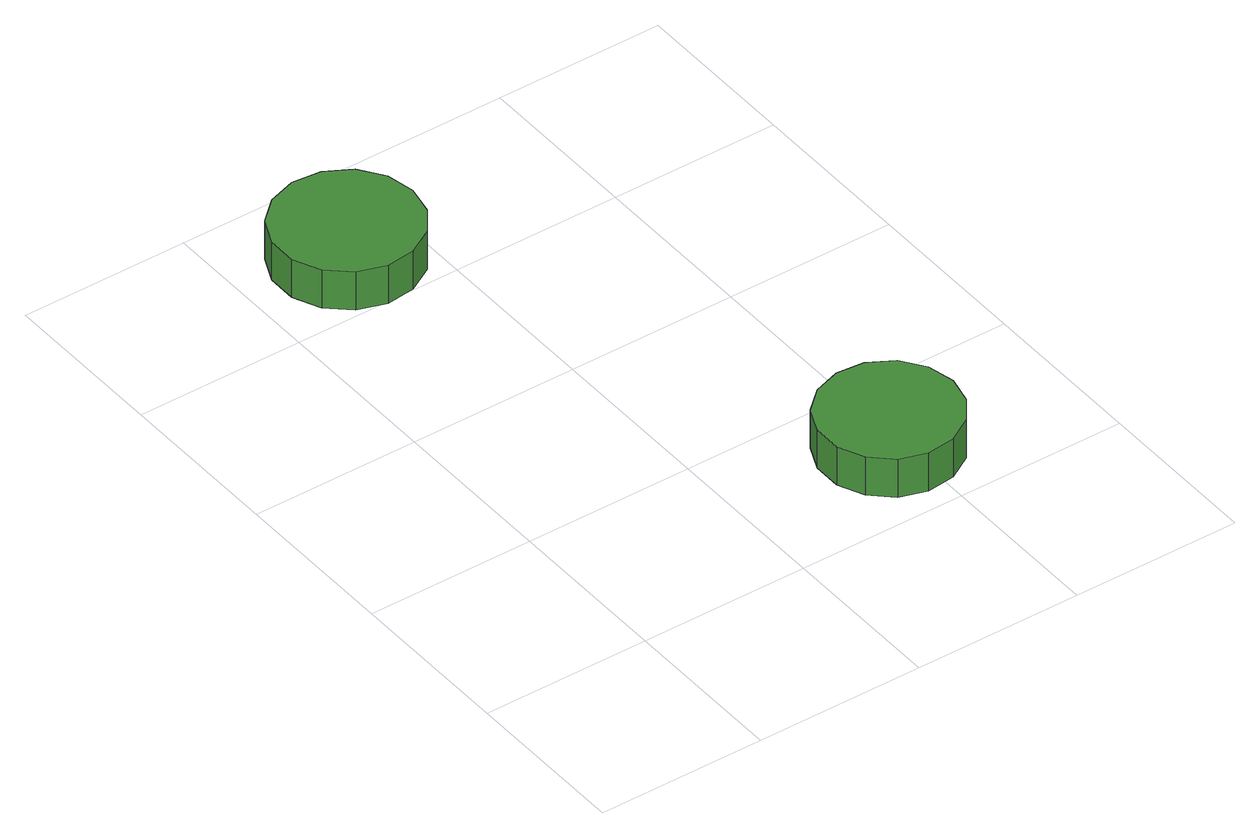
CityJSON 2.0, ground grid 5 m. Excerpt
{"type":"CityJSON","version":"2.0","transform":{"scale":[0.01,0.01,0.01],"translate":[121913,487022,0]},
"CityObjects":{
"tree1":{"type":"SolitaryVegetationObject","attributes":{"function":"something"},"geometry":[{"type":"MultiSurface","lod":"1","boundaries":[[[0,1,2,3,4,5,6,7,8,9,10,11,12,13,14]],[[15,16,17,18,19,20,21,22,23,24,25,26,27,28,29]],[[0,29,28,1]],[[1,28,27,2]],[[2,27,26,3]],[[3,26,25,4]],[[4,25,24,5]],[[5,24,23,6]],[[6,23,22,7]],[[7,22,21,8]],[[8,21,20,9]],[[9,20,19,10]],[[10,19,18,11]],[[11,18,17,12]],[[12,17,16,13]],[[13,16,15,14]],[[14,15,29,0]]]}]},
"tree2":{"type":"SolitaryVegetationObject","attributes":{"function":"something"},"geometry":[{"type":"MultiSurface","lod":"1","boundaries":[[[30,31,32,33,34,35,36,37,38,39,40,41,42,43,44]],[[45,46,47,48,49,50,51,52,53,54,55,56,57,58,59]],[[30,59,58,31]],[[31,58,57,32]],[[32,57,56,33]],[[33,56,55,34]],[[34,55,54,35]],[[35,54,53,36]],[[36,53,52,37]],[[37,52,51,38]],[[38,51,50,39]],[[39,50,49,40]],[[40,49,48,41]],[[41,48,47,42]],[[42,47,46,43]],[[43,46,45,44]],[[44,45,59,30]]]}]}
},
"vertices":[
[509,1703,145],[491,1788,145],[440,1859,145],[364,1902,145],[278,1911,145],[195,1884,145],[130,1826,145],[94,1746,145],[94,1659,145],[130,1579,145],[195,1521,145],[278,1494,145],[364,1503,145],[440,1547,145],[491,1617,145],[491,1617,20],[440,1547,20],[364,1503,20],[278,1494,20],[195,1521,20],[130,1579,20],[94,1659,20],[94,1746,20],[130,1826,20],[195,1884,20],[278,1911,20],[364,1902,20],[440,1859,20],[491,1788,20],[509,1703,20],
[1166,263,148],[1148,345,148],[1099,413,148],[1026,455,148],[943,463,148],[863,437,148],[801,381,148],[767,305,148],[767,221,148],[801,144,148],[863,88,148],[943,62,148],[1026,71,148],[1099,113,148],[1148,181,148],[1148,181,23],[1099,113,23],[1026,71,23],[943,62,23],[863,88,23],[801,144,23],[767,221,23],[767,305,23],[801,381,23],[863,437,23],[943,463,23],[1026,455,23],[1099,413,23],[1148,345,23],[1166,263,23]
]}
